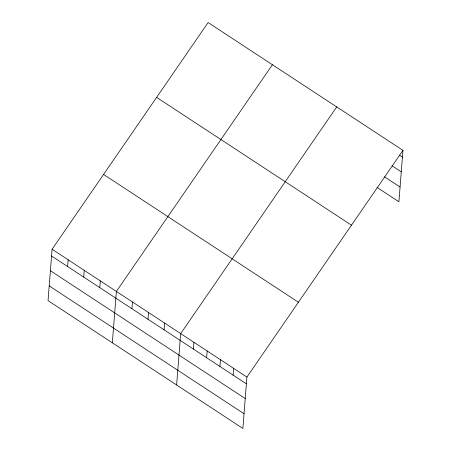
<?xml version="1.0" encoding="UTF-8"?>
<svg xmlns="http://www.w3.org/2000/svg" width="451" height="451" viewBox="0 0 451 451"><rect width="100%" height="100%" fill="white"/><g stroke="black" fill="none" stroke-linecap="round" stroke-linejoin="round"><path stroke-width="0.68" d="M52.085 249.245L48.043 300.625L242.875 428.45L246.917 377.07L402.957 150.375L208.125 22.55L52.085 249.245L246.917 377.07M67.627 266.541L68.157 259.793M83.7 277.089L84.23 270.341M99.772 287.631L100.308 280.883M112.338 342.805L116.381 291.431L272.421 64.73M131.923 308.721L132.453 301.973M147.996 319.269L148.526 312.52M164.068 329.816L164.604 323.068M176.629 384.991L180.676 333.61L336.717 106.915M193.394 349.051L193.924 342.303M206.643 357.744L207.172 350.996M219.891 366.438L220.421 359.689M233.139 375.131L233.669 368.382M402.957 150.375L398.915 201.755L377.025 187.39M399.547 155.234L402.427 157.123M392.054 165.805L401.266 171.854M384.523 176.82L400.076 187.024M156.632 97.36L351.464 225.184M103.578 174.436L298.41 302.26M51.555 255.993L246.387 383.824M50.394 270.724L245.226 398.549M49.198 285.895L244.036 413.725"/></g></svg>
